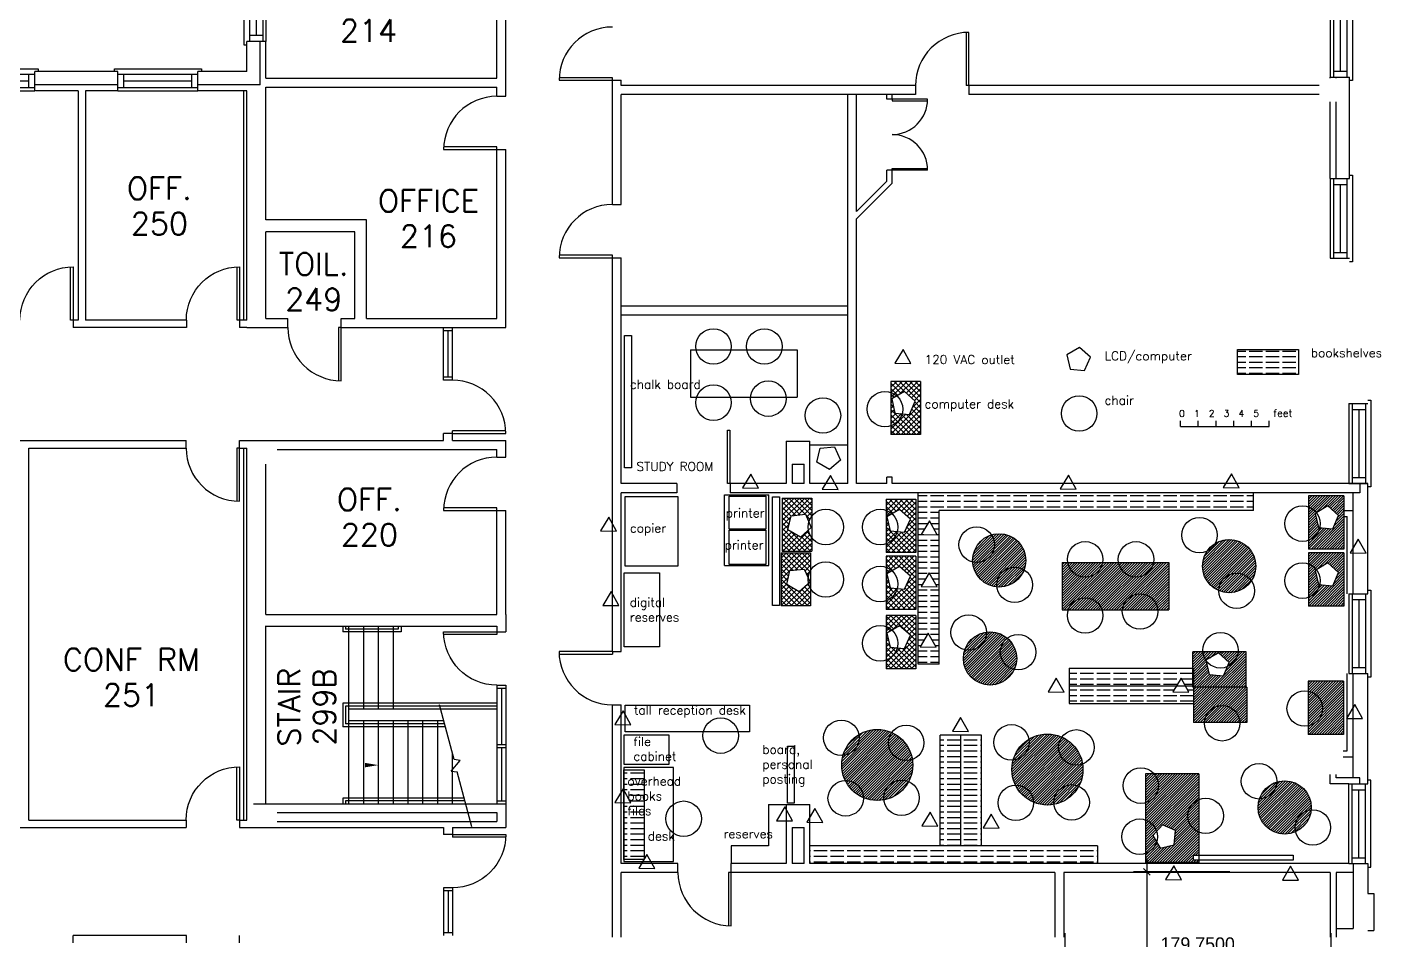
# Model space of a CAD drawing. Extents: x 481 to 3212, y 95 to 2621.
# Drawn here: x 1741 to 2656, y 1151 to 1768 of the extents above; entities that cross this region are included whole.
import ezdxf
from ezdxf.enums import TextEntityAlignment as Align

# ---------------------------------------------------------------- set-up
doc = ezdxf.new("R2010")
doc.units = 0
doc.header["$LTSCALE"] = 40
doc.header["$MEASUREMENT"] = 0
doc.layers.get('0').update_dxf_attribs({"linetype": 'CONTINUOUS'})
doc.layers.get('Defpoints').update_dxf_attribs({"linetype": 'CONTINUOUS'})
for name, color, linetype in [('A-AREA-IDEN', 3, 'CONTINUOUS'), ('A-DOOR', 7, 'CONTINUOUS'), ('A-FLOR-STRS', 7, 'CONTINUOUS'), ('A-GLAZ', 5, 'CONTINUOUS'), ('A-STRS-RAIL', 7, 'CONTINUOUS'), ('A-WALL', 5, 'CONTINUOUS')]:
    doc.layers.add(name, color=color, linetype=linetype)
doc.styles.add('SIMPLEX', font='simplex', dxfattribs={"height": 23})
doc.dimstyles.get("Standard").update_dxf_attribs({"dimtxt": 0.18, "dimasz": 0.18, "dimexe": 0.18, "dimexo": 0.0625, "dimgap": 0.09, "dimtad": 0, "dimtih": 1, "dimtoh": 1, "dimdec": 4, "dimzin": 0, "dimdsep": 46, "dimtxsty": 'Standard', "dimcen": 0.09, "dimadec": 0, "dimazin": 0, "dimtfac": 1, "dimtdec": 4, "dimtofl": 0, "dimtmove": 0, "dimatfit": 3, "dimfxl": 0, "dimtolj": 1, "dimtzin": 0, "dimarcsym": 0})

# ---------------------------------------------------------------- blocks, each defined once
blk = doc.blocks.new('Q')
at = {"layer": 'A-STRS-RAIL', "style": 'SIMPLEX'}
for tag, p in [('ROOM', (2.01, 4.02)), ('NUMBER', (2.01, -15.09))]:
    blk.add_attdef(tag, text='', height=12, dxfattribs=at).set_placement(p, align=Align.CENTER)
blk = doc.blocks.new('AD03A', base_point=(6.133, 5.024))
for p, q in [((6.133, 6.024), (6.133, 5.024)), ((6.182, 5.024), (6.182, 6.022)), ((6.133, 5.024), (6.182, 5.024))]:
    blk.add_line(p, q)
blk.add_arc((6.133, 5.024), 1, 0, 90)
blk = doc.blocks.new('WDO')
at = {"layer": 'A-GLAZ'}
for p, q in [((2681.39, 408.09), (2681.39, 462.09)), ((2683.62, 408.09), (2683.62, 462.09)), ((2683.62, 458.09), (2692.62, 458.09)), ((2688.12, 412.09), (2688.12, 458.09)), ((2692.62, 408.09), (2692.62, 462.09)), ((2696.34, 464.42), (2694.39, 464.42)), ((2696.34, 405.77), (2696.34, 464.42)), ((2683.62, 412.09), (2692.62, 412.09)), ((2694.39, 405.77), (2696.34, 405.77))]:
    blk.add_line(p, q, dxfattribs=at)
at = {"layer": 'A-WALL'}
for p, q in [((2681.39, 462.09), (2694.39, 462.09)), ((2681.39, 408.09), (2694.39, 408.09))]:
    blk.add_line(p, q, dxfattribs=at)
blk = doc.blocks.new('AD05A', base_point=(203.035, 424.492))
for p, q in [((203.035, 424.492), (203.084, 424.492)), ((203.035, 424.492), (203.035, 423.492)), ((203.084, 423.493), (203.084, 424.492))]:
    blk.add_line(p, q)
blk.add_arc((203.035, 424.492), 1, 270, 0)
blk = doc.blocks.new('AD081', base_point=(976.415, 314.205))
for p, q in [((976.353, 314.849), (976.314, 314.205)), ((976.353, 314.849), (976.477, 313.561)), ((975.415, 314.205), (976.314, 314.205)), ((976.477, 313.561), (976.516, 314.205)), ((976.516, 314.205), (977.415, 314.205))]:
    blk.add_line(p, q)
blk = doc.blocks.new('AD04A', base_point=(489.664, 570.31))
for p, q in [((488.664, 571.31), (488.664, 570.31)), ((488.713, 570.31), (488.713, 571.309)), ((490.616, 570.31), (490.616, 571.309)), ((490.664, 571.31), (490.664, 570.31)), ((488.664, 570.31), (488.713, 570.31)), ((490.664, 570.31), (490.616, 570.31))]:
    blk.add_line(p, q)
for centre, start, end in [((488.664, 570.31), 0, 90), ((490.664, 570.31), 90, 180)]:
    blk.add_arc(centre, 1, start, end)
blk = doc.blocks.new('*D15')
at = {"color": 0, "lineweight": -2}
for p, q in [((2499.71, 1194.75), (2495.22, 1199.25)), ((2497.46, 1206), (2497.46, 995.1)), ((2553.6, 1197), (2488.46, 1197)), ((2499.71, 1001.85), (2495.22, 1006.35)), ((2553.6, 1004.1), (2488.46, 1004.1))]:
    blk.add_line(p, q, dxfattribs=at)
at = {"layer": 'Defpoints', "color": 0}
for p in [(2559.6, 1197), (2497.46, 1004.1), (2559.6, 1004.1)]:
    blk.add_point(p, dxfattribs=at)
at = {"color": 0, "insert": (2484.32, 1100.55), "char_height": 9, "attachment_point": 5, "rotation": 90}
blk.add_mtext('\\A1;192.8750', dxfattribs=at)
blk = doc.blocks.new('*D16')
at = {"color": 0, "lineweight": -2}
for p, q in [((2441.99, 1155.52), (2441.99, 1125.92)), ((2621.73, 1155.52), (2621.73, 1125.92)), ((2432.99, 1134.92), (2630.73, 1134.92)), ((2439.74, 1132.67), (2444.23, 1137.16)), ((2619.48, 1132.67), (2623.98, 1137.16))]:
    blk.add_line(p, q, dxfattribs=at)
at = {"layer": 'Defpoints', "color": 0}
for p in [(2441.99, 1161.52), (2621.73, 1161.52), (2621.73, 1134.92)]:
    blk.add_point(p, dxfattribs=at)
at = {"color": 0, "insert": (2531.86, 1148.06), "char_height": 9, "attachment_point": 5}
blk.add_mtext('\\A1;179.7500', dxfattribs=at)

msp = doc.modelspace()

# ---------------------------------------------------------------- hatches: boundary and pattern name
h = msp.add_hatch()
h.set_pattern_fill('ACAD_ISO02W100', color=256, scale=0.75, style=0)
h.set_pattern_definition([(0, (57.8793, 371.5524), (0, 3.75), [9, -2.25])])
h.paths.add_polyline_path([(2558.78686, 1549.98214), (2558.78686, 1533.20674), (2599.92599, 1533.20674), (2599.92599, 1549.98214)])
h = msp.add_hatch()
h.set_pattern_fill('ANSI37', color=256, scale=20, style=0)
h.set_pattern_definition([(45, (57.8793, 371.5524), (-1.767767, 1.767767), []), (135, (57.8793, 371.5524), (-1.767767, -1.767767), [])])
h.paths.add_polyline_path([(2332.16101, 1506.60374), (2327.33705, 1507.06677), (2325.21202, 1516.63859), (2328.58447, 1518.62648, 0.097030361), (2324.62284, 1520.99177), (2324.62284, 1498.40428, 0.246094766)], flags=16)
h.paths.add_polyline_path([(2344.62284, 1492.527), (2344.62284, 1528.527), (2324.62284, 1528.527), (2324.62284, 1520.99177, -0.097030361), (2328.58447, 1518.62648), (2333.65869, 1521.61747), (2341.00405, 1515.12277), (2337.09707, 1506.12994), (2332.16101, 1506.60374, -0.246094766), (2324.62284, 1498.40428), (2324.62284, 1492.527)])
h = msp.add_hatch()
h.set_pattern_fill('ACAD_ISO02W100', color=256, scale=0.75, style=0)
h.set_pattern_definition([(0, (0, 0), (0, 3.75), [9, -2.25])])
h.paths.add_polyline_path([(2569.47971, 1453.21574), (2343.10817, 1453.21574), (2343.10817, 1337.25277), (2357.10817, 1337.25277), (2357.10817, 1441.21574), (2569.47971, 1441.21574)])
h.paths.add_polyline_path([(2355.93714, 1424.85188), (2345.12717, 1425.02916), (2350.68568, 1434.30223)], flags=16)
h.paths.add_polyline_path([(2350.53968, 1399.0982), (2355.79113, 1389.64785), (2344.98116, 1389.82513)], flags=16)
h.paths.add_polyline_path([(2349.85827, 1358.25374), (2355.10973, 1348.80339), (2344.29976, 1348.98067)], flags=16)
h.paths.add_polyline_path([(2520.57213, 1327.91214), (2523.46131, 1322.71286), (2528.54176, 1322.71286), (2528.54176, 1334.71286), (2444.95452, 1334.71286), (2444.95452, 1322.71286), (2517.45555, 1322.71286)])
h.paths.add_polyline_path([(2528.95452, 1321.75326), (2528.54176, 1321.75326), (2528.54176, 1322.71286), (2523.46131, 1322.71286), (2525.82359, 1318.46179), (2515.01361, 1318.63907), (2517.45555, 1322.71286), (2444.95452, 1322.71286), (2444.95452, 1310.71286), (2528.95452, 1310.71286)])
h.paths.add_polyline_path([(2371.84971, 1289.25277), (2357.84971, 1289.25277), (2357.84971, 1214.46574), (2371.84971, 1214.46574)])
h.paths.add_polyline_path([(2385.84971, 1289.25277), (2371.84971, 1289.25277), (2371.84971, 1214.46574), (2385.84971, 1214.46574)])
h.paths.add_polyline_path([(2464.21887, 1214.46574), (2269.89123, 1214.46574), (2269.89123, 1202.46574), (2464.21887, 1202.46574)])
h.paths.add_polyline_path([(2157.89954, 1265.93443), (2144.25661, 1265.93443), (2144.25661, 1252.03913), (2148.93735, 1243.6158), (2144.25661, 1243.69257), (2144.25661, 1205.35723), (2157.75244, 1205.35723), (2157.89954, 1205.60264)])
h.paths.add_polyline_path([(2145.07503, 1262.75271), (2186.36074, 1262.75271), (2186.36074, 1233.75271), (2145.07503, 1233.75271)], flags=9)
h = msp.add_hatch()
h.set_pattern_fill('ANSI37', color=256, scale=20, style=0)
h.paths.add_polyline_path([(2341.35233, 1448.86236), (2321.35233, 1448.86236), (2321.35233, 1441.32714, -0.097030361), (2325.31396, 1438.96184), (2330.38818, 1441.95284), (2337.73354, 1435.45813), (2333.82656, 1426.46531), (2328.8905, 1426.9391, -0.246094766), (2321.35233, 1418.73965), (2321.35233, 1412.86236), (2341.35233, 1412.86236)])
h.paths.add_polyline_path([(2328.8905, 1426.9391), (2324.06654, 1427.40214), (2321.94151, 1436.97396), (2325.31396, 1438.96184, 0.097030361), (2321.35233, 1441.32714), (2321.35233, 1418.73965, 0.246094766)], flags=16)
h.paths.add_polyline_path([(2341.35233, 1410.32248), (2321.35233, 1410.32248), (2321.35233, 1402.78725, -0.097030361), (2325.31396, 1400.42195), (2330.38818, 1403.41295), (2337.73354, 1396.91825), (2333.82656, 1387.92542), (2328.8905, 1388.39921, -0.246094766), (2321.35233, 1380.19976), (2321.35233, 1374.32248), (2341.35233, 1374.32248)])
h.paths.add_polyline_path([(2328.8905, 1388.39921), (2324.06654, 1388.86225), (2321.94151, 1398.43407), (2325.31396, 1400.42195, 0.097030361), (2321.35233, 1402.78725), (2321.35233, 1380.19976, 0.246094766)], flags=16)
h.paths.add_polyline_path([(2328.8905, 1348.31774), (2324.06654, 1348.78077), (2321.94151, 1358.35259), (2325.31396, 1360.34048, 0.097030361), (2321.35233, 1362.70577), (2321.35233, 1340.11828, 0.246094766)], flags=16)
h.paths.add_polyline_path([(2341.35233, 1370.241), (2321.35233, 1370.241), (2321.35233, 1362.70577, -0.097030361), (2325.31396, 1360.34048), (2330.38818, 1363.33147), (2337.73354, 1356.83677), (2333.82656, 1347.84394), (2328.8905, 1348.31774, -0.246094766), (2321.35233, 1340.11828), (2321.35233, 1334.241), (2341.35233, 1334.241)])
h.paths.add_polyline_path([(2270.37091, 1388.32506, -0.077648329), (2268.94577, 1391.74477), (2262.64248, 1386.17146), (2254.19581, 1391.15034), (2256.32085, 1400.72216), (2266.08086, 1401.65899), (2268.65608, 1395.73154, -0.114254688), (2270.37091, 1400.86631), (2270.37091, 1412.65974), (2250.37091, 1412.65974), (2250.37091, 1376.65974), (2270.37091, 1376.65974)])
h.paths.add_polyline_path([(2271.14245, 1422.66906, -0.121726681), (2268.79224, 1427.92511), (2263.41403, 1423.16975), (2254.96736, 1428.14863), (2257.09239, 1437.72045), (2266.8524, 1438.65728), (2269.10194, 1433.47944, -0.093551396), (2271.14245, 1437.43573), (2271.14245, 1449.65802), (2251.14245, 1449.65802), (2251.14245, 1413.65802), (2271.14245, 1413.65802)])
h = msp.add_hatch()
h.set_pattern_fill('ANSI31', color=256, scale=10, style=0)
h.paths.add_polyline_path([(2512.31354, 1405.99722), (2502.01323, 1405.99722, -0.832678037), (2478.41002, 1405.99722), (2467.63473, 1405.99722, -0.832678037), (2444.03153, 1405.99722), (2440.31354, 1405.99722), (2440.31354, 1373.99722), (2444.44663, 1373.99722, -0.721219549), (2467.21963, 1373.99722), (2480.97409, 1373.99722, -0.913988973), (2504.87736, 1373.99722), (2512.31354, 1373.99722)])
h.paths.add_polyline_path([(2467.63473, 1405.99722), (2444.03153, 1405.99722, 0.832678037)], flags=16)
h.paths.add_polyline_path([(2502.01323, 1405.99722), (2478.41002, 1405.99722, 0.832678037)], flags=16)
h.paths.add_polyline_path([(2444.44663, 1373.99722), (2467.21963, 1373.99722, 0.721219549)], flags=16)
h.paths.add_polyline_path([(2480.97409, 1373.99722), (2504.87736, 1373.99722, 0.913988973)], flags=16)
h.paths.add_polyline_path([(2414.59315, 1401.0905, 0.590274075), (2396.19704, 1390.93718, 0.029202174), (2396.27876, 1389.53906, 0.334356722)])
h.paths.add_polyline_path([(2415.76447, 1407.47764, 0.502620861), (2392.57988, 1424.71481, -0.146592034), (2394.55696, 1418.11624, -0.48400681), (2379.79449, 1406.43854, 0.373666149), (2396.27876, 1389.53906, -0.029202174), (2396.19704, 1390.93718, -0.590274075), (2414.59315, 1401.0905, 0.090935516)])
h.paths.add_polyline_path([(2394.55696, 1418.11624, 0.146592034), (2392.57988, 1424.71481, 0.331007743), (2379.76447, 1407.47764, 0.014440995), (2379.79449, 1406.43854, 0.48400681)])
h.paths.add_polyline_path([(2389.1562, 1358.76482, 0.005380588), (2389.15342, 1359.02307, 0.283079275), (2374.57186, 1347.04641, 0.479316905)], flags=16)
h.paths.add_polyline_path([(2398.51164, 1345.46011, -0.232485398), (2403.1819, 1354.96142, 0.211954689), (2389.15342, 1359.02307, -0.485950763), (2374.57186, 1347.04641, 0.083051305), (2373.59218, 1341.18904, 0.80634959), (2407.97458, 1333.73138, -0.353108893)])
h.paths.add_polyline_path([(2403.1819, 1354.96142, 0.232485398), (2398.51164, 1345.46011, 0.353108893), (2407.97458, 1333.73138, 0.107205389), (2409.59218, 1341.18904, 0.221322721)])
h.paths.add_polyline_path([(2418.07599, 1284.44645, 0.045476873), (2417.87827, 1286.61584, 0.191217698), (2407.1868, 1272.49797, 0.387315765)], flags=16)
h.paths.add_polyline_path([(2437.89616, 1281.0485, -0.155669477), (2440.11375, 1287.99864, 0.246125074), (2417.87827, 1286.61584, -0.045476873), (2418.07599, 1284.44645, -0.387315765), (2407.1868, 1272.49797, 0.067673817), (2406.31549, 1266.08987, 0.114140228), (2408.75294, 1255.55154, -0.411023744), (2421.02255, 1243.96203, 0.146801188), (2434.74061, 1242.50135, -0.02855042), (2434.66249, 1243.86842, -0.542176712), (2451.51692, 1254.84269, 0.122543509), (2454.31549, 1266.08987, 0.038641511), (2454.02965, 1269.78288, -0.521391963)])
h.paths.add_polyline_path([(2408.75294, 1255.55154, 0.181608918), (2421.02255, 1243.96203, 0.411023744)], flags=16)
h.paths.add_polyline_path([(2451.51692, 1254.84269, 0.542176712), (2434.66249, 1243.86842, 0.02855042), (2434.74061, 1242.50135, 0.228247402)], flags=16)
h.paths.add_polyline_path([(2440.11375, 1287.99864, 0.155669477), (2437.89616, 1281.0485, 0.521391963), (2454.02965, 1269.78288, 0.254212861)], flags=16)
h.paths.add_polyline_path([(2339.07072, 1272.86607, -0.521391963), (2322.93723, 1284.13169, -0.155669477), (2325.15482, 1291.08183, 0.246125074), (2302.91934, 1289.69904, -0.045476873), (2303.11706, 1287.52964, -0.387315765), (2292.22787, 1275.58117, 0.067673817), (2291.35656, 1269.17306, 0.114140228), (2293.79401, 1258.63473, -0.411023744), (2306.06362, 1247.04522, 0.146801188), (2319.78168, 1245.58454, -0.02855042), (2319.70356, 1246.95162, -0.542176712), (2336.55799, 1257.92588, 0.122543509), (2339.35656, 1269.17306, 0.038641511)])
h.paths.add_polyline_path([(2325.15482, 1291.08183, 0.155669477), (2322.93723, 1284.13169, 0.521391963), (2339.07072, 1272.86607, 0.254212861)], flags=16)
h.paths.add_polyline_path([(2336.55799, 1257.92588, 0.542176712), (2319.70356, 1246.95162, 0.02855042), (2319.78168, 1245.58454, 0.228247402)], flags=16)
h.paths.add_polyline_path([(2293.79401, 1258.63473, 0.181608918), (2306.06362, 1247.04522, 0.411023744)], flags=16)
h.paths.add_polyline_path([(2303.11706, 1287.52964, 0.045476873), (2302.91934, 1289.69904, 0.191217698), (2292.22787, 1275.58117, 0.387315765)], flags=16)
h.paths.add_polyline_path([(2532.64676, 1245.92167), (2532.64676, 1263.19785), (2502.39422, 1263.19785, -0.184413688), (2505.4478, 1255.20025, -0.337213127), (2496.64676, 1243.6345), (2496.64676, 1231.96731, -0.232967099), (2504.02757, 1224.34978), (2507.97148, 1228.81025), (2516.96431, 1224.90326), (2516.02748, 1215.14325), (2506.45566, 1213.01822), (2504.0588, 1217.08448, -0.235234), (2496.64676, 1209.36863), (2496.64676, 1203.19785), (2532.64676, 1203.19785), (2532.64676, 1204.77355), (2529.06572, 1204.77355), (2529.06572, 1208.13933), (2532.64676, 1208.13933), (2532.64676, 1223.73795, -0.303662652), (2525.22613, 1234.82981, -0.303662652)])
h.paths.add_polyline_path([(2505.4478, 1255.20025, 0.184413688), (2502.39422, 1263.19785), (2496.64676, 1263.19785), (2496.64676, 1243.6345, 0.337213127)], flags=16)
h.paths.add_polyline_path([(2501.47678, 1221.46489), (2504.02757, 1224.34978, 0.232967099), (2496.64676, 1231.96731), (2496.64676, 1209.36863, 0.235234), (2504.0588, 1217.08448)], flags=17)
h.paths.add_polyline_path([(2532.64676, 1245.92167, 0.303662652), (2525.22613, 1234.82981, 0.303662652), (2532.64676, 1223.73795)], flags=16)
h.paths.add_polyline_path([(2536.37369, 1297.78003), (2560.36024, 1297.78003, 0.967068269)], flags=16)
h.paths.add_polyline_path([(2565.09698, 1321.78003), (2564.54176, 1321.78003), (2564.54176, 1321.75326), (2529.09698, 1321.75326), (2529.09698, 1297.78003), (2536.37369, 1297.78003, -0.967068269), (2560.36024, 1297.78003), (2565.09698, 1297.78003)])
h.paths.add_polyline_path([(2564.54176, 1345.75326), (2559.21832, 1345.75326, -0.277245609), (2552.03102, 1335.70038), (2549.30454, 1329.42478), (2539.54453, 1330.36161), (2537.45081, 1339.79238, -0.134446392), (2535.29467, 1345.75326), (2528.54176, 1345.75326), (2528.54176, 1334.71286), (2528.95452, 1334.71286), (2528.95452, 1321.78003), (2564.54176, 1321.78003)])
h.paths.add_polyline_path([(2559.21832, 1345.75326), (2535.29467, 1345.75326, 0.131524595), (2537.37202, 1339.90545), (2545.86617, 1344.91231), (2553.21153, 1338.41761), (2552.03102, 1335.70038, 0.277245609)], flags=16)
h.paths.add_polyline_path([(2543.68337, 1418.96605, -0.163938354), (2538.15883, 1413.65546, 0.148741897), (2535.10937, 1403.63144, 0.302760196), (2546.18536, 1387.01644, -0.736305661), (2568.11159, 1393.6849, 0.147420003), (2571.10937, 1403.63144, 0.586570666)])
h.paths.add_polyline_path([(2568.11159, 1393.6849, 0.736305661), (2546.18536, 1387.01644, 0.359423618)])
h.paths.add_polyline_path([(2630.67853, 1412.63487), (2606.67853, 1412.63487), (2606.67853, 1405.09964, -0.141064809), (2612.06223, 1401.21479), (2619.71438, 1405.72534), (2627.05975, 1399.23064), (2623.15276, 1390.23781), (2614.31033, 1391.08656, -0.254651397), (2606.67853, 1382.51215), (2606.67853, 1376.63487), (2630.67853, 1376.63487)])
h.paths.add_polyline_path([(2611.26771, 1400.74646), (2612.06223, 1401.21479, 0.141064809), (2606.67853, 1405.09964), (2606.67853, 1382.51215, 0.254651397), (2614.31033, 1391.08656), (2613.39275, 1391.17464)])
h.paths.add_polyline_path([(2614.31033, 1429.62645), (2613.39275, 1429.71453), (2611.26771, 1439.28635), (2612.06223, 1439.75467, 0.141064809), (2606.67853, 1443.63953), (2606.67853, 1421.05204, 0.254651397)], flags=16)
h.paths.add_polyline_path([(2630.67853, 1451.17475), (2606.67853, 1451.17475), (2606.67853, 1443.63953, -0.141064809), (2612.06223, 1439.75467), (2619.71438, 1444.26523), (2627.05975, 1437.77052), (2623.15276, 1428.7777), (2614.31033, 1429.62645, -0.254651397), (2606.67853, 1421.05204), (2606.67853, 1415.17475), (2630.67853, 1415.17475)])
h.paths.add_polyline_path([(2630.42693, 1325.86532), (2606.42693, 1325.86532), (2606.42693, 1319.11639, -0.359965342), (2616.17599, 1307.32939, -0.359965342), (2606.42693, 1295.5424), (2606.42693, 1289.86532), (2630.42693, 1289.86532)])
h.paths.add_polyline_path([(2606.42693, 1319.11639), (2606.42693, 1295.5424, 0.359965342), (2616.17599, 1307.32939, 0.359965342)], flags=16)
h.paths.add_polyline_path([(2608.5338, 1238.84061, 0.022329097), (2608.60552, 1240.4459, 0.505174265), (2585.2807, 1257.64027, -0.396070027), (2573.53292, 1246.14909, 0.080774968), (2572.60552, 1240.4459, 0.543482205), (2597.95351, 1224.01401, -0.060545772), (2597.60416, 1226.88844, -0.388289028)])
h.paths.add_polyline_path([(2585.2807, 1257.64027, 0.241560256), (2573.53292, 1246.14909, 0.396070027)], flags=16)
h.paths.add_polyline_path([(2608.5338, 1238.84061, 0.388289028), (2597.60416, 1226.88844, 0.060545772), (2597.95351, 1224.01401, 0.271648192)], flags=16)

# ---------------------------------------------------------------- linework, layer by layer
for p, q in [((2520.23267, 1497.93049), (2520.23267, 1501.88455)), ((2532.23267, 1497.93049), (2532.23267, 1501.88455)), ((2544.23267, 1497.93049), (2544.23267, 1501.88455)), ((2556.23267, 1497.93049), (2556.23267, 1501.88455)), ((2568.23267, 1497.93049), (2568.23267, 1501.88455)), ((2580.23267, 1497.93049), (2580.23267, 1501.88455)), ((2520.23267, 1497.93049), (2580.23267, 1497.93049)), ((2269.89123, 1485.6699), (2295.39123, 1485.6699)), ((2212.13245, 1403.92201), (2212.13245, 1451.92201)), ((2212.13245, 1451.92201), (2242.13245, 1451.92201)), ((2242.13245, 1403.92201), (2242.13245, 1451.92201)), ((2569.47971, 1441.21574), (2569.47971, 1453.21574)), ((2212.13245, 1403.92201), (2242.13245, 1403.92201)), ((2357.10817, 1337.25277), (2343.10817, 1337.25277)), ((2444.95452, 1334.71286), (2444.95452, 1310.71286)), ((2528.95452, 1334.71286), (2528.95452, 1310.71286)), ((2385.84971, 1289.25277), (2357.84971, 1289.25277)), ((2241.89123, 1242.55166), (2254.69281, 1242.55166)), ((2216.72954, 1214.46574), (2216.72954, 1202.46574)), ((2464.21887, 1214.46574), (2464.21887, 1202.46574))]:
    msp.add_line(p, q)
for points in [[(2144.55697, 1559.57892), (2149.42406, 1559.57892), (2149.42406, 1470.1101), (2144.55697, 1470.1101)], [(2338.03361, 1540.64018), (2332.78216, 1550.09053), (2327.22364, 1540.81746)], [(2459.32316, 1544.88087), (2451.9778, 1551.37557), (2443.53113, 1546.39669), (2445.65617, 1536.82487), (2455.41618, 1535.88804)], [(2558.78686, 1549.98214), (2599.92599, 1549.98214), (2599.92599, 1533.20674), (2558.78686, 1533.20674)], [(2341.00405, 1515.12277), (2333.65869, 1521.61747), (2325.21202, 1516.63859), (2327.33705, 1507.06677), (2337.09707, 1506.12994)], [(2214.10443, 1495.42137), (2215.83385, 1495.42137), (2215.83385, 1459.45218), (2214.10443, 1459.45218)], [(2290.42965, 1475.32757), (2283.08429, 1468.83287), (2274.63762, 1473.81175), (2276.76265, 1483.38357), (2286.52266, 1484.3204)], [(2235.13581, 1456.26322), (2229.88435, 1465.71357), (2224.32584, 1456.4405)], [(2288.91722, 1455.4366), (2283.66576, 1464.88695), (2278.10725, 1455.61388)], [(2449.82125, 1455.72835), (2444.5698, 1465.1787), (2439.01128, 1455.90563)], [(2559.86631, 1456.55497), (2554.61485, 1466.00532), (2549.05633, 1456.73225)], [(2145.13462, 1450.69986), (2180.62531, 1450.69986), (2180.62531, 1403.6812), (2145.13462, 1403.6812)], [(2215.33121, 1450.85781), (2240.02037, 1450.85781), (2240.02037, 1428.50467), (2215.33121, 1428.50467)], [(2244.49888, 1450.53221), (2249.24383, 1450.53221), (2249.24383, 1377.05592), (2244.49888, 1377.05592)], [(2139.15667, 1427.33173), (2133.90521, 1436.78208), (2128.3467, 1427.50901)], [(2270.75939, 1429.66445), (2263.41403, 1423.16975), (2254.96736, 1428.14863), (2257.09239, 1437.72045), (2266.8524, 1438.65728)], [(2337.73354, 1435.45813), (2330.38818, 1441.95284), (2321.94151, 1436.97396), (2324.06654, 1427.40214), (2333.82656, 1426.46531)], [(2627.05975, 1437.77052), (2619.71438, 1444.26523), (2611.26771, 1439.28635), (2613.39275, 1429.71453), (2623.15276, 1428.7777)], [(2215.33121, 1427.83023), (2240.02037, 1427.83023), (2240.02037, 1404.7063), (2215.33121, 1404.7063)], [(2355.93714, 1424.85188), (2350.68568, 1434.30223), (2345.12717, 1425.02916)], [(2645.62456, 1412.45267), (2640.3731, 1421.90302), (2634.81459, 1412.62995)], [(2269.98785, 1392.66616), (2262.64248, 1386.17146), (2254.19581, 1391.15034), (2256.32085, 1400.72216), (2266.08086, 1401.65899)], [(2337.73354, 1396.91825), (2330.38818, 1403.41295), (2321.94151, 1398.43407), (2324.06654, 1388.86225), (2333.82656, 1387.92542)], [(2627.05975, 1399.23064), (2619.71438, 1405.72534), (2611.26771, 1400.74646), (2613.39275, 1391.17464), (2623.15276, 1390.23781)], [(2144.36309, 1399.05641), (2168.28072, 1399.05641), (2168.28072, 1348.95456), (2144.36309, 1348.95456)], [(2355.79113, 1389.64785), (2350.53968, 1399.0982), (2344.98116, 1389.82513)], [(2140.81148, 1376.90828), (2135.56002, 1386.35863), (2130.00151, 1377.08556)], [(2337.73354, 1356.83677), (2330.38818, 1363.33147), (2321.94151, 1358.35259), (2324.06654, 1348.78077), (2333.82656, 1347.84394)], [(2355.10973, 1348.80339), (2349.85827, 1358.25374), (2344.29976, 1348.98067)], [(2553.21153, 1338.41761), (2545.86617, 1344.91231), (2537.4195, 1339.93343), (2539.54453, 1330.36161), (2549.30454, 1329.42478)], [(2441.5472, 1318.46179), (2436.29574, 1327.91214), (2430.73722, 1318.63907)], [(2525.82359, 1318.46179), (2520.57213, 1327.91214), (2515.01361, 1318.63907)], [(2144.94868, 1309.50258), (2228.94868, 1309.50258), (2228.94868, 1291.50258), (2144.94868, 1291.50258)], [(2643.23969, 1300.5194), (2637.98823, 1309.96976), (2632.42971, 1300.69669)], [(2148.93735, 1296.31797), (2143.6859, 1305.76832), (2138.12738, 1296.49525)], [(2376.93028, 1291.76702), (2371.67883, 1301.21737), (2366.12031, 1291.9443)], [(2144.39028, 1289.5196), (2174.4802, 1289.5196), (2174.4802, 1269.47886), (2144.39028, 1269.47886)], [(2254.69281, 1281.89515), (2259.32203, 1281.89515), (2259.32203, 1243.35527), (2254.69281, 1243.35527)], [(2144.25661, 1203.8428), (2177.606, 1203.8428), (2177.606, 1267.44886), (2144.25661, 1267.44886)], [(2144.25661, 1265.93443), (2157.89954, 1265.93443), (2157.89954, 1205.35723), (2144.25661, 1205.35723)], [(2148.93735, 1243.6158), (2143.6859, 1253.06615), (2138.12738, 1243.79308)], [(2258.155, 1231.32694), (2252.90354, 1240.77729), (2247.34503, 1231.50422)], [(2278.49946, 1230.2572), (2273.248, 1239.70755), (2267.68949, 1230.43448)], [(2356.37128, 1227.8746), (2351.11982, 1237.32495), (2345.5613, 1228.05188)], [(2397.61545, 1226.4645), (2392.36399, 1235.91485), (2386.80548, 1226.64178)], [(2507.97148, 1228.81025), (2501.47678, 1221.46489), (2506.45566, 1213.01822), (2516.02748, 1215.14325), (2516.96431, 1224.90326)], [(2164.99877, 1199.23486), (2159.74732, 1208.68521), (2154.1888, 1199.41214)], [(2529.06572, 1208.13933), (2596.44578, 1208.13933), (2596.44578, 1204.77355), (2529.06572, 1204.77355)], [(2520.97477, 1191.45496), (2515.72331, 1200.90532), (2510.1648, 1191.63225)], [(2599.87386, 1191.21184), (2594.6224, 1200.66219), (2589.06389, 1191.38912)]]:
    msp.add_lwpolyline(points, close=True)
for centre, radius in [((2204.69096, 1552.09839), 12), ((2239.06946, 1552.09839), 12), ((2241.78356, 1516.84899), 12), ((2204.69096, 1514.13749), 12), ((2320.56682, 1509.69803), 12), ((2451.80451, 1506.83107), 12), ((2278.65535, 1505.45922), 12), ((2280.60218, 1430.0524), 12), ((2317.29631, 1430.03339), 12), ((2533.0403, 1424.50906), 12), ((2602.62251, 1432.34578), 12), ((2382.55696, 1418.11624), 12), ((2397.76447, 1407.47764), 18), ((2455.83313, 1408.17029), 12), ((2490.21163, 1408.17029), 12), ((2553.10937, 1403.63144), 18), ((2280.6022, 1394.59569), 12), ((2317.29631, 1391.49351), 12), ((2408.19704, 1390.93718), 12), ((2602.62251, 1393.8059), 12), ((2558.18513, 1386.9421), 12), ((2455.83313, 1370.20939), 12), ((2492.92573, 1372.92088), 12), ((2317.29631, 1351.41203), 12), ((2377.1562, 1358.76482), 12), ((2391.59218, 1341.18904), 18), ((2410.51164, 1345.46011), 12), ((2547.2565, 1346.70965), 12), ((2604.17599, 1307.32939), 12), ((2548.36696, 1297.37835), 12), ((2209.60883, 1289.01569), 12), ((2291.11706, 1287.52964), 12), ((2315.35656, 1269.17306), 24), ((2334.93723, 1284.13169), 12), ((2406.07599, 1284.44645), 12), ((2430.31549, 1266.08987), 24), ((2449.89616, 1281.0485), 12), ((2493.4478, 1255.20025), 12), ((2573.29139, 1258.14666), 12), ((2294.07053, 1246.63792), 12), ((2331.70356, 1246.95162), 12), ((2409.02946, 1243.55472), 12), ((2446.66249, 1243.86842), 12), ((2590.60552, 1240.4459), 18), ((2184.59134, 1232.81911), 12), ((2537.22613, 1234.82981), 12), ((2609.60416, 1226.88844), 12), ((2492.60635, 1220.66797), 12)]:
    msp.add_circle(centre, radius)
at = {"layer": 'A-DOOR', "color": 7}
for p, q in [((2022.39123, 1529.32512), (2022.39123, 1564.96574)), ((2028.39123, 1529.32512), (2028.39123, 1564.96574)), ((2022.39123, 1186.10635), (2022.39123, 1153.96574)), ((2028.39123, 1186.10635), (2028.39123, 1153.96574))]:
    msp.add_line(p, q, dxfattribs=at)
at = {"layer": 'A-DOOR'}
for p, q in [((2022.39123, 1562.96574), (2028.39123, 1562.96574)), ((2025.39123, 1531.32512), (2025.39123, 1562.96574)), ((2028.39123, 1531.32512), (2022.39123, 1531.32512)), ((2028.39123, 1529.32512), (2022.39123, 1529.32512)), ((2058.39123, 1323.15014), (2058.39123, 1242.96574)), ((2058.39123, 1323.15014), (2064.39123, 1323.15014)), ((2058.39123, 1321.15014), (2064.39123, 1321.15014)), ((2061.39123, 1321.15014), (2061.39123, 1283.05794)), ((2064.39123, 1323.15014), (2064.39123, 1242.96574)), ((2058.39123, 1283.05794), (2064.39123, 1283.05794)), ((2058.39123, 1281.05794), (2064.39123, 1281.05794)), ((2061.39123, 1281.05794), (2061.39123, 1244.94913)), ((2058.39123, 1244.94913), (2064.39123, 1244.94913)), ((2028.39123, 1186.10635), (2022.39123, 1186.10635)), ((2028.39123, 1184.10635), (2022.39123, 1184.10635)), ((2025.39123, 1184.10635), (2025.39123, 1155.96574)), ((2022.39123, 1155.96574), (2028.39123, 1155.96574))]:
    msp.add_line(p, q, dxfattribs=at)
at = {"layer": 'A-FLOR-STRS'}
for p, q in [((1958.21681, 1362.96574), (1958.21681, 1242.96574)), ((1968.21681, 1362.96574), (1968.21681, 1306.96574)), ((1978.21681, 1362.96574), (1978.21681, 1306.96574)), ((1988.21681, 1362.96574), (1988.21681, 1306.96574)), ((1968.21681, 1298.96574), (1968.21681, 1242.96574)), ((1978.21681, 1298.96574), (1978.21681, 1242.96574)), ((1988.21681, 1298.96574), (1988.21681, 1242.96574)), ((1998.21681, 1298.96574), (1998.21681, 1242.96574)), ((2008.21681, 1298.96574), (2008.21681, 1242.96574)), ((2018.21681, 1298.96574), (2018.21681, 1242.96574)), ((2028.21681, 1276.3836), (2028.21681, 1242.96574))]:
    msp.add_line(p, q, dxfattribs=at)
msp.add_solid([(1969.2809, 1270.58965), (1969.2809, 1267.58965), (1978.2809, 1269.08965)], dxfattribs=at)
at = {"layer": 'A-STRS-RAIL'}
for p, q in [((1954.21681, 1362.96574), (1954.21681, 1359.09649)), ((1956.21681, 1362.96574), (1956.21681, 1361.09649)), ((1991.72423, 1362.96574), (1991.72423, 1361.09649)), ((1993.72423, 1362.96574), (1993.72423, 1359.09649)), ((1993.72423, 1359.09649), (1954.21681, 1359.09649)), ((1991.72423, 1361.09649), (1956.21681, 1361.09649)), ((2058.39123, 1310.96574), (1954.21681, 1310.96574)), ((1954.21681, 1310.96574), (1954.21681, 1294.96574)), ((2058.39123, 1308.96574), (1956.21681, 1308.96574)), ((1956.21681, 1308.96574), (1956.21681, 1296.96574)), ((2058.39123, 1306.96574), (1958.21681, 1306.96574)), ((2022.17432, 1298.96574), (1958.21681, 1298.96574)), ((2023.24463, 1294.96574), (1954.21681, 1294.96574)), ((2022.70948, 1296.96574), (1956.21681, 1296.96574)), ((2036.12338, 1246.83498), (1954.21681, 1246.83498)), ((1954.21681, 1246.83498), (1954.21681, 1242.96574)), ((2036.65853, 1244.83498), (1956.21681, 1244.83498)), ((1956.21681, 1244.83498), (1956.21681, 1242.96574))]:
    msp.add_line(p, q, dxfattribs=at)
at = {"layer": 'A-WALL'}
for p, q in [((2058.39123, 1733.46574), (2058.39123, 1802.57458)), ((2064.39123, 1721.27306), (2064.39123, 1802.57458)), ((1889.39123, 1737.96574), (1889.39123, 1758.38574)), ((1898.39123, 1728.96574), (1898.39123, 1758.38574)), ((1902.39123, 1733.46574), (1902.39123, 1758.38574)), ((1802.39123, 1737.96574), (1746.14123, 1737.96574)), ((1889.39123, 1737.96574), (1856.39123, 1737.96574)), ((1802.39123, 1728.96574), (1746.14123, 1728.96574)), ((1898.39123, 1728.96574), (1856.39123, 1728.96574)), ((1902.39123, 1733.46574), (2058.39123, 1733.46574)), ((2136.39123, 1648.07518), (2136.39123, 1732.07518)), ((2136.39123, 1732.07518), (2142.39123, 1732.07518)), ((2142.39123, 1728.46574), (2142.39123, 1732.07518)), ((2621.39123, 1733.46574), (2621.39123, 1734.21574)), ((2625.39123, 1733.46574), (2625.39123, 1734.21574)), ((2634.39123, 1665.71574), (2634.39123, 1734.21574)), ((1775.39123, 1724.96574), (1746.71072, 1724.96574)), ((1775.39123, 1724.96574), (1775.39123, 1569.96574)), ((1780.39123, 1724.96574), (1780.39123, 1569.96574)), ((1802.39123, 1724.96574), (1780.39123, 1724.96574)), ((1889.39123, 1724.96574), (1856.39123, 1724.96574)), ((1887.39123, 1569.96574), (1887.39123, 1724.96574)), ((1889.39123, 1569.96574), (1889.39123, 1724.96574)), ((1902.39123, 1727.46574), (2058.39123, 1727.46574)), ((1902.39123, 1637.6948), (1902.39123, 1727.46574)), ((2058.39123, 1721.27306), (2058.39123, 1727.46574)), ((2058.39123, 1721.27306), (2064.39123, 1721.27306)), ((2341.22269, 1728.46574), (2142.39123, 1728.46574)), ((2142.39123, 1648.07518), (2142.39123, 1722.46574)), ((2341.22269, 1722.46574), (2142.39123, 1722.46574)), ((2295.39123, 1459.46574), (2295.39123, 1722.46574)), ((2301.39123, 1643.41549), (2301.39123, 1722.46574)), ((2321.89123, 1722.46574), (2301.39123, 1722.46574)), ((2321.89123, 1719.38233), (2321.89123, 1722.46574)), ((2341.22269, 1722.46574), (2325.39123, 1722.46574)), ((2325.39123, 1719.38233), (2325.39123, 1722.46574)), ((2341.22269, 1728.46574), (2341.22269, 1722.46574)), ((2613.89123, 1728.46574), (2377.22269, 1728.46574)), ((2377.22269, 1728.46574), (2377.22269, 1722.46574)), ((2613.89123, 1722.46574), (2377.22269, 1722.46574)), ((2325.39123, 1719.38233), (2321.89123, 1719.38233)), ((2621.39123, 1665.71574), (2621.39123, 1717.46574)), ((2625.39123, 1665.71574), (2625.39123, 1717.46574)), ((2058.39123, 1570.96574), (2058.39123, 1685.27306)), ((2058.39123, 1685.27306), (2064.39123, 1685.27306)), ((2064.39123, 1564.96574), (2064.39123, 1685.27306)), ((2325.39123, 1671.38233), (2321.89123, 1671.38233)), ((2321.89123, 1663.91549), (2321.89123, 1671.38233)), ((2325.39123, 1662.46574), (2325.39123, 1671.38233)), ((2321.89123, 1663.91549), (2301.39123, 1643.41549)), ((2325.39123, 1662.46574), (2301.39123, 1638.46574)), ((2136.39123, 1648.07518), (2142.39123, 1648.07518)), ((1970.39123, 1637.6948), (1902.39123, 1637.6948)), ((1970.39123, 1570.96574), (1970.39123, 1637.6948)), ((2301.39123, 1459.46574), (2301.39123, 1638.46574)), ((1962.39123, 1629.6948), (1902.39123, 1629.6948)), ((1902.39123, 1570.96574), (1902.39123, 1629.6948)), ((1962.39123, 1570.96574), (1962.39123, 1629.6948)), ((2136.39123, 1345.84074), (2136.39123, 1612.07518)), ((2136.39123, 1612.07518), (2142.39123, 1612.07518)), ((2142.39123, 1459.46574), (2142.39123, 1612.07518)), ((2295.39123, 1579.46574), (2142.39123, 1579.46574)), ((2295.39123, 1573.21574), (2142.39123, 1573.21574)), ((1775.39123, 1569.96574), (1772.16847, 1569.96574)), ((1772.16847, 1569.96574), (1772.16847, 1564.96574)), ((1848.60465, 1564.96574), (1772.16847, 1564.96574)), ((1848.60465, 1569.96574), (1780.39123, 1569.96574)), ((1848.60465, 1569.96574), (1848.60465, 1564.96574)), ((1889.39123, 1569.96574), (1884.60465, 1569.96574)), ((1884.60465, 1569.96574), (1884.60465, 1564.96574)), ((1889.39123, 1564.96574), (1884.60465, 1564.96574)), ((1889.39123, 1564.96574), (1917.13554, 1564.96574)), ((1902.39123, 1570.96574), (1917.13554, 1570.96574)), ((1917.13554, 1564.96574), (1917.13554, 1570.96574)), ((1953.13554, 1564.96574), (1953.13554, 1570.96574)), ((1953.13554, 1570.96574), (1962.39123, 1570.96574)), ((1953.13554, 1564.96574), (2064.39123, 1564.96574)), ((1970.39123, 1570.96574), (2058.39123, 1570.96574)), ((2189.17137, 1549.92533), (2261.17137, 1549.92533)), ((2189.17137, 1549.92533), (2189.17137, 1517.92533)), ((2261.17137, 1549.92533), (2261.17137, 1517.92533)), ((2344.62284, 1528.527), (2324.62284, 1528.527)), ((2324.62284, 1528.527), (2324.62284, 1492.527)), ((2344.62284, 1528.527), (2344.62284, 1492.527)), ((2189.17137, 1517.92533), (2261.17137, 1517.92533)), ((2028.39123, 1493.32512), (2022.39123, 1493.32512)), ((2022.39123, 1488.46574), (2022.39123, 1493.32512)), ((2028.39123, 1488.46574), (2028.39123, 1493.32512)), ((2344.62284, 1492.527), (2324.62284, 1492.527)), ((1633.52829, 1488.46574), (1848.48123, 1488.46574)), ((1742.14123, 1231.96574), (1742.14123, 1483.46574)), ((1742.14123, 1483.46574), (1848.48123, 1483.46574)), ((1848.48123, 1483.46574), (1848.48123, 1488.46574)), ((1884.48123, 1488.46574), (2022.39123, 1488.46574)), ((1884.48123, 1483.46574), (1884.48123, 1488.46574)), ((1884.48123, 1483.46574), (1889.39123, 1483.46574)), ((1887.39123, 1231.96574), (1887.39123, 1483.46574)), ((1889.39123, 1231.96574), (1889.39123, 1483.46574)), ((1909.89123, 1482.46574), (2058.39123, 1482.46574)), ((2028.39123, 1488.46574), (2064.39123, 1488.46574)), ((2058.39123, 1477.32838), (2058.39123, 1482.46574)), ((2064.39123, 1477.32838), (2064.39123, 1488.46574)), ((2253.89123, 1488.05166), (2253.89123, 1459.46574)), ((2253.89123, 1488.05166), (2269.89123, 1488.05166)), ((2269.89123, 1459.46574), (2269.89123, 1488.05166)), ((2058.39123, 1477.32838), (2064.39123, 1477.32838)), ((1902.39123, 1370.96574), (1902.39123, 1472.46574)), ((2257.89123, 1472.46574), (2257.89123, 1459.46574)), ((2257.89123, 1472.46574), (2265.89123, 1472.46574)), ((2265.89123, 1459.46574), (2265.89123, 1472.46574)), ((2325.39123, 1463.6637), (2321.89123, 1463.6637)), ((2321.89123, 1459.46574), (2321.89123, 1463.6637)), ((2325.39123, 1459.46574), (2325.39123, 1463.6637)), ((2179.89569, 1459.46574), (2142.39123, 1459.46574)), ((2179.89569, 1459.46574), (2179.89569, 1453.21574)), ((2253.89123, 1459.46574), (2215.89569, 1459.46574)), ((2215.89569, 1459.46574), (2215.89569, 1453.21574)), ((2265.89123, 1459.46574), (2257.89123, 1459.46574)), ((2295.39123, 1459.46574), (2269.89123, 1459.46574)), ((2321.89123, 1459.46574), (2301.39123, 1459.46574)), ((2646.89123, 1459.46574), (2325.39123, 1459.46574)), ((2641.29647, 1459.46574), (2641.29647, 1453.21574)), ((2646.89123, 1384.96574), (2646.89123, 1459.46574)), ((2142.39123, 1345.84074), (2142.39123, 1453.21574)), ((2179.89569, 1453.21574), (2142.39123, 1453.21574)), ((2641.29647, 1453.21574), (2215.89569, 1453.21574)), ((2251.14245, 1449.65802), (2251.14245, 1413.65802)), ((2251.14245, 1449.65802), (2271.14245, 1449.65802)), ((2271.14245, 1449.65802), (2271.14245, 1413.65802)), ((2321.35233, 1448.86236), (2321.35233, 1412.86236)), ((2321.35233, 1448.86236), (2321.35233, 1412.86236)), ((2321.35233, 1448.86236), (2341.35233, 1448.86236)), ((2341.35233, 1448.86236), (2341.35233, 1412.86236)), ((2343.10817, 1337.25277), (2343.10817, 1453.21574)), ((2606.67853, 1451.17475), (2606.67853, 1415.17475)), ((2606.67853, 1451.17475), (2606.67853, 1415.17475)), ((2630.67853, 1451.17475), (2606.67853, 1451.17475)), ((2630.67853, 1451.17475), (2630.67853, 1415.17475)), ((2636.89123, 1384.96574), (2636.89123, 1453.21574)), ((2058.39123, 1370.96574), (2058.39123, 1441.32838)), ((2058.39123, 1441.32838), (2064.39123, 1441.32838)), ((2064.39123, 1370.96574), (2064.39123, 1441.32838)), ((2569.47971, 1441.21574), (2357.10817, 1441.21574)), ((2357.10817, 1337.25277), (2357.10817, 1441.21574)), ((2630.14123, 1441.21574), (2636.89123, 1441.21574)), ((2630.14123, 1437.21574), (2632.89123, 1437.21574)), ((2632.89123, 1384.96574), (2632.89123, 1437.21574)), ((2250.37091, 1412.65974), (2270.37091, 1412.65974)), ((2250.37091, 1412.65974), (2250.37091, 1376.65974)), ((2251.14245, 1413.65802), (2271.14245, 1413.65802)), ((2270.37091, 1412.65974), (2270.37091, 1376.65974)), ((2341.35233, 1412.86236), (2321.35233, 1412.86236)), ((2321.35233, 1410.32248), (2321.35233, 1374.32248)), ((2341.35233, 1410.32248), (2321.35233, 1410.32248)), ((2341.35233, 1410.32248), (2341.35233, 1374.32248)), ((2630.67853, 1415.17475), (2606.67853, 1415.17475)), ((2630.67853, 1412.63487), (2606.67853, 1412.63487)), ((2606.67853, 1412.63487), (2606.67853, 1376.63487)), ((2630.67853, 1412.63487), (2630.67853, 1376.63487)), ((2440.31354, 1405.99722), (2512.31354, 1405.99722)), ((2440.31354, 1405.99722), (2440.31354, 1373.99722)), ((2512.31354, 1405.99722), (2512.31354, 1373.99722)), ((2270.37091, 1376.65974), (2250.37091, 1376.65974)), ((2341.35233, 1374.32248), (2321.35233, 1374.32248)), ((2440.31354, 1373.99722), (2512.31354, 1373.99722)), ((2630.67853, 1376.63487), (2606.67853, 1376.63487)), ((1901.89123, 1362.96574), (2058.39123, 1362.96574)), ((1902.39123, 1370.96574), (2058.39123, 1370.96574)), ((1902.39123, 1242.96574), (1902.39123, 1362.96574)), ((2058.39123, 1362.96574), (2058.39123, 1359.15014)), ((2064.39123, 1370.96574), (2064.39123, 1359.15014)), ((2341.35233, 1370.241), (2321.35233, 1370.241)), ((2321.35233, 1370.241), (2321.35233, 1334.241)), ((2341.35233, 1370.241), (2341.35233, 1334.241)), ((2058.39123, 1359.15014), (2064.39123, 1359.15014)), ((2136.39123, 1345.84074), (2142.39123, 1345.84074)), ((2564.54176, 1345.75326), (2528.54176, 1345.75326)), ((2528.54176, 1321.75326), (2528.54176, 1345.75326)), ((2564.54176, 1321.75326), (2564.54176, 1345.75326)), ((2341.35233, 1334.241), (2321.35233, 1334.241)), ((2444.95452, 1334.71286), (2528.95452, 1334.71286)), ((2632.89123, 1278.71574), (2632.89123, 1330.96574)), ((2636.89123, 1260.46574), (2636.89123, 1330.96574)), ((2646.89123, 1256.46574), (2646.89123, 1330.96574)), ((2444.95452, 1322.71286), (2528.95452, 1322.71286)), ((2564.54176, 1321.75326), (2528.54176, 1321.75326)), ((2565.09698, 1321.78003), (2529.09698, 1321.78003)), ((2529.09698, 1321.78003), (2529.09698, 1297.78003)), ((2565.09698, 1321.78003), (2565.09698, 1297.78003)), ((2606.42693, 1325.86532), (2606.42693, 1289.86532)), ((2630.42693, 1325.86532), (2606.42693, 1325.86532)), ((2630.42693, 1325.86532), (2630.42693, 1289.86532)), ((2136.39123, 1152.78014), (2136.39123, 1309.84074)), ((2136.39123, 1309.84074), (2142.39123, 1309.84074)), ((2142.39123, 1202.46574), (2142.39123, 1309.84074)), ((2444.95452, 1310.71286), (2528.95452, 1310.71286)), ((2565.09698, 1297.78003), (2529.09698, 1297.78003)), ((2630.42693, 1289.86532), (2606.42693, 1289.86532)), ((2357.84971, 1214.46574), (2357.84971, 1289.25277)), ((2371.84971, 1214.46574), (2371.84971, 1289.25277)), ((2385.84971, 1214.46574), (2385.84971, 1289.25277)), ((2630.14123, 1278.71574), (2632.89123, 1278.71574)), ((2630.14123, 1274.71574), (2636.89123, 1274.71574)), ((2496.64676, 1263.19785), (2496.64676, 1203.19785)), ((2532.64676, 1263.19785), (2496.64676, 1263.19785)), ((2532.64676, 1263.19785), (2532.64676, 1203.19785)), ((2621.39123, 1256.46574), (2621.39123, 1262.71574)), ((2625.39123, 1260.46574), (2625.39123, 1262.71574)), ((2633.89123, 1256.46574), (2621.39123, 1256.46574)), ((2641.29647, 1260.46574), (2625.39123, 1260.46574)), ((2641.29647, 1256.46574), (2641.29647, 1260.46574)), ((1893.89123, 1242.96574), (2064.39123, 1242.96574)), ((1909.89123, 1236.96574), (2058.39123, 1236.96574)), ((2058.39123, 1236.96574), (2058.39123, 1230.96574)), ((2064.39123, 1242.96574), (2064.39123, 1226.96574)), ((2241.89123, 1242.55166), (2241.89123, 1214.46574)), ((2253.89123, 1242.55166), (2253.89123, 1202.46574)), ((2253.89123, 1242.55166), (2269.89123, 1242.55166)), ((2269.89123, 1202.46574), (2269.89123, 1242.55166)), ((1633.52829, 1226.96574), (1848.48123, 1226.96574)), ((1742.14123, 1231.96574), (1848.48123, 1231.96574)), ((1848.48123, 1231.96574), (1848.48123, 1226.96574)), ((1884.48123, 1231.96574), (1889.39123, 1231.96574)), ((1884.48123, 1231.96574), (1884.48123, 1226.96574)), ((1884.48123, 1226.96574), (2022.39123, 1226.96574)), ((1909.89123, 1230.96574), (2058.39123, 1230.96574)), ((2022.39123, 1226.96574), (2022.39123, 1222.10635)), ((2028.39123, 1226.96574), (2064.39123, 1226.96574)), ((2028.39123, 1226.96574), (2028.39123, 1222.10635)), ((2257.89123, 1226.96574), (2257.89123, 1202.46574)), ((2257.89123, 1226.96574), (2265.89123, 1226.96574)), ((2265.89123, 1202.46574), (2265.89123, 1226.96574)), ((2028.39123, 1222.10635), (2022.39123, 1222.10635)), ((2241.89123, 1214.46574), (2216.72954, 1214.46574)), ((2464.21887, 1214.46574), (2269.89123, 1214.46574)), ((2180.72954, 1202.46574), (2142.39123, 1202.46574)), ((2180.72954, 1196.46574), (2180.72954, 1202.46574)), ((2253.89123, 1202.46574), (2216.72954, 1202.46574)), ((2216.72954, 1196.46574), (2216.72954, 1202.46574)), ((2265.89123, 1202.46574), (2257.89123, 1202.46574)), ((2633.89123, 1202.46574), (2269.89123, 1202.46574)), ((2532.64676, 1203.19785), (2496.64676, 1203.19785)), ((2636.89123, 1202.46574), (2636.89123, 1158.71574)), ((2646.89123, 1202.46574), (2646.89123, 1182.21574)), ((2142.39123, 1152.78014), (2142.39123, 1196.46574)), ((2180.72954, 1196.46574), (2142.39123, 1196.46574)), ((2435.39123, 1196.46574), (2216.72954, 1196.46574)), ((2435.39123, 1196.46574), (2435.39123, 1152.78014)), ((2441.39123, 1196.46574), (2441.39123, 1152.78014)), ((2621.39123, 1196.46574), (2441.39123, 1196.46574)), ((2621.39123, 1196.46574), (2621.39123, 1152.78014)), ((2625.39123, 1196.46574), (2625.39123, 1152.78014)), ((2636.89123, 1196.46574), (2625.39123, 1196.46574)), ((2646.89123, 1182.21574), (2650.89123, 1182.21574)), ((2650.89123, 1182.21574), (2650.89123, 1157.21574)), ((1848.60465, 1153.96574), (1772.16847, 1153.96574)), ((1772.16847, 1148.96574), (1772.16847, 1153.96574)), ((1848.60465, 1148.96574), (1848.60465, 1153.96574)), ((1884.60465, 1148.96574), (1884.60465, 1153.96574)), ((2625.39123, 1158.71574), (2636.89123, 1158.71574)), ((2646.89123, 1157.21574), (2650.89123, 1157.21574))]:
    msp.add_line(p, q, dxfattribs=at)

# ---------------------------------------------------------------- block references
at = {"layer": 'A-AREA-IDEN', "xscale": 1.25, "yscale": 1.25, "zscale": 1.25}
for p, values in [((1969.15769, 1776.98242), {'ROOM': 'OFF.', 'NUMBER': '214'}), ((1827.84422, 1646.5177), {'ROOM': 'OFF.', 'NUMBER': '250'}), ((2009.66625, 1638.0332), {'ROOM': 'OFFICE', 'NUMBER': '216'}), ((1932.12819, 1595.30191), {'ROOM': 'TOIL.', 'NUMBER': '249'}), ((1969.73668, 1436.15609), {'ROOM': 'OFF.', 'NUMBER': '220'}), ((1809.023, 1327.87384), {'ROOM': 'CONF RM', 'NUMBER': '251'})]:
    msp.add_blockref('Q', p, dxfattribs=at).add_auto_attribs(values)
at = {"layer": 'A-AREA-IDEN', "xscale": 1.25, "yscale": 1.25, "zscale": 1.25, "rotation": 90}
msp.add_blockref('Q', (1930.53427, 1305.81192), dxfattribs=at).add_auto_attribs({'ROOM': 'STAIR', 'NUMBER': '299B'})
at = {"layer": 'A-DOOR', "zscale": 0.01}
for name, p, xscale, yscale, rotation in [('AD03A', (2136.39123, 1732.07518), 36, 36, 90), ('AD05A', (2377.22269, 1728.46574), 36, 36, 180), ('AD03A', (2058.39123, 1685.27306), 36, 36, 90), ('AD04A', (2325.39123, 1695.38233), 24, 24, 270.0000000000011), ('AD03A', (2136.39123, 1612.07518), 36, 36, 90), ('AD03A', (1953.13554, 1564.96574), 36, 36, 180.0000000000004), ('AD05A', (2028.39123, 1493.32512), 36, 36, 90.00000000000037), ('AD03A', (1884.48123, 1483.46574), 36, 36, 180), ('AD03A', (2058.39123, 1441.32838), 36, 36, 90), ('AD03A', (2058.39123, 1359.15014), -36, 36, 90), ('AD05A', (2136.39123, 1345.84074), 36, 36, 270), ('AD05A', (2028.39123, 1222.10635), -36, 36, 89.99999999999964), ('AD03A', (2216.72954, 1196.46574), 36, 36, 180)]:
    msp.add_blockref(name, p, dxfattribs=dict(at, xscale=xscale, yscale=yscale, rotation=rotation))
at = {"layer": 'A-DOOR', "xscale": -36, "yscale": 36, "zscale": 0.01}
for p in [(1772.16847, 1569.96574), (1884.60465, 1569.96574), (1884.48123, 1231.96574)]:
    msp.add_blockref('AD03A', p, dxfattribs=at)
at = {"layer": 'A-FLOR-STRS', "xscale": 42.59253095904182, "yscale": 5.975410580585276, "zscale": 42.59253095904182, "rotation": 104.9339852203637}
msp.add_blockref('AD081', (2030.52628, 1268.61272), dxfattribs=at)
at = {"layer": 'A-GLAZ', "rotation": 180}
msp.add_blockref('WDO', (4583.78246, 2220.47648), dxfattribs=at)
at = {"layer": 'A-GLAZ', "xscale": -1}
for p, rotation in [((-60, 2196.30648), 180), ((1284.05049, -956.42549), 269.9999999999984), ((1394.30049, -956.42549), 269.9999999999984), ((-60, 2073.80648), 180), ((-47.5, 1921.55648), 180), ((-47.5, 1793.05648), 180)]:
    msp.add_blockref('WDO', p, dxfattribs=dict(at, rotation=rotation))
at = {"layer": 'A-GLAZ'}
msp.add_blockref('WDO', (-47.5, 794.375), dxfattribs=at)

# ---------------------------------------------------------------- texts
at = {"attachment_point": 1, "style": 'SIMPLEX'}
for s, insert, char_height, width in [('120 VAC outlet\\P\\P\\Pcomputer desk', (2347.33585, 1546.27528), 6, 191.953125), ('LCD/computer\\P\\P\\Pchair', (2468.96459, 1548.75512), 6, 191.953125), ('bookshelves', (2608.32173, 1550.82091), 6, 60.453125), ('chalk board', (2148.27863, 1529.5265), 6, 52.46875), ('0  1  2  3  4  5  {\\H1.111x; feet}', (2519.30366, 1509.60527), 4.5, 105.140625), ('STUDY ROOM', (2152.7226, 1473.9671), 6, 74.53125), ('printer', (2212.9973, 1442.55246), 6, 37.8125), ('copier', (2148.27863, 1432.27779), 6, 52.46875), ('printer', (2212.24506, 1420.93159), 6, 37.8125), ('digital reserves', (2148.16289, 1382.15667), 6, 49.375), ('tall reception desk', (2150.92648, 1309.24713), 6, 71.546875), ('file cabinet', (2150.6233, 1288.04511), 6, 37.890625), ('board, personal posting', (2237.71902, 1282.66595), 6, 27.78125), ('overhead books files', (2146.57503, 1261.25271), 6, 46.296875), ('desk', (2160.32495, 1224.13616), 6, 42.75), ('reserves', (2211.48676, 1225.62693), 6, 36.265625)]:
    msp.add_mtext(s, dxfattribs=dict(at, insert=insert, char_height=char_height, width=width))

# ---------------------------------------------------------------- dimensions: what is measured, and where the dimension line sits
dim = msp.add_linear_dim(base=(2497.46407, 1004.10123), p1=(2559.5969, 1196.99923), p2=(2559.5969, 1004.10123), angle=90, dimstyle='Standard', override={"dimscale": 96, "dimtxt": 0.09375, "dimasz": 0.09375, "dimexe": 0.09375, "dimtad": 1, "dimtih": 0, "dimtoh": 0, "dimrnd": 0.125, "dimzin": 1, "dimtsz": 0.0234, "dimdle": 0.09375})
dim.commit()
dim.dimension.update_dxf_attribs({"geometry": '*D15', "text_midpoint": (2484.32407, 1100.55023)})
dim = msp.add_linear_dim(base=(2621.72973, 1134.91711), p1=(2441.98833, 1161.52373), p2=(2621.72973, 1161.52373), dimstyle='Standard', override={"dimscale": 96, "dimtxt": 0.09375, "dimasz": 0.09375, "dimexe": 0.09375, "dimtad": 1, "dimtih": 0, "dimtoh": 0, "dimrnd": 0.125, "dimzin": 1, "dimtsz": 0.0234, "dimdle": 0.09375})
dim.commit()
dim.dimension.update_dxf_attribs({"geometry": '*D16', "text_midpoint": (2531.85903, 1148.05711)})

doc.saveas('drawing.dxf')
